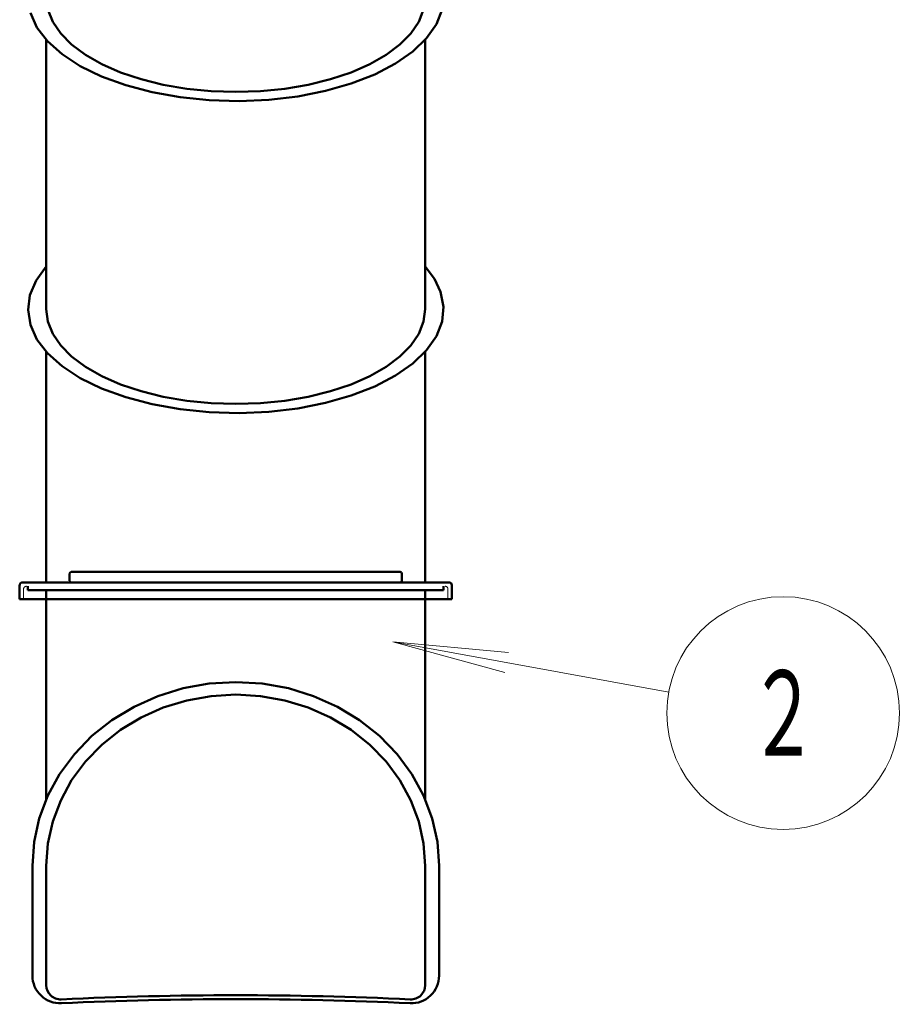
# Model space of a CAD drawing. Units: millimetres on the paper. Extents: x -385 to 0, y -594 to 267.
# Drawn here: x -233.79 to -211.21, y 110.26 to 135.62 of the extents above; entities that cross this region are included whole.
import ezdxf
from ezdxf.enums import TextEntityAlignment as Align

# ---------------------------------------------------------------- set-up
doc = ezdxf.new("R2010")
doc.units = ezdxf.units.MM
doc.linetypes.add('USER1', pattern=[4.5, 2.5, -2])
doc.layers.add('LY_1', color=140, linetype='Continuous', lineweight=50)
doc.styles.add('ＭＳ ゴシック', font='')
doc.styles.get('ＭＳ ゴシック').set_extended_font_data('MS Gothic')

msp = doc.modelspace()

# ---------------------------------------------------------------- linework, layer by layer
at = {"layer": 'LY_1'}
for p, q in [((-233.108, 128.154), (-233.108, 135.097)), ((-223.337, 128.154), (-223.337, 135.097)), ((-233.108, 121.112), (-233.108, 127.056)), ((-223.337, 121.112), (-223.337, 127.056)), ((-232.508, 121.34), (-232.508, 121.154)), ((-223.98, 121.383), (-232.465, 121.383)), ((-223.937, 121.154), (-223.937, 121.34)), ((-233.794, 121.04), (-233.794, 120.683)), ((-233.722, 121.112), (-233.18, 121.112)), ((-222.865, 121.112), (-233.58, 121.112)), ((-233.58, 120.912), (-233.58, 121.012)), ((-223.265, 121.112), (-233.18, 121.112)), ((-232.465, 121.112), (-223.98, 121.112)), ((-222.722, 121.112), (-223.265, 121.112)), ((-222.865, 120.912), (-222.865, 121.012)), ((-222.651, 121.04), (-222.651, 120.683)), ((-222.651, 120.683), (-233.794, 120.683)), ((-222.865, 120.912), (-233.58, 120.912)), ((-233.108, 115.523), (-233.108, 120.912)), ((-223.337, 115.523), (-223.337, 120.912)), ((-233.465, 113.803), (-233.465, 110.977)), ((-233.108, 113.803), (-233.108, 110.732)), ((-223.337, 113.803), (-223.337, 110.732)), ((-222.98, 113.803), (-222.98, 110.977))]:
    msp.add_line(p, q, dxfattribs=at)
at = {"layer": 'LY_1', "color": 7, "linetype": 'USER1', "lineweight": 13}
for p, q in [((-233.694, 120.94), (-233.694, 120.683)), ((-222.751, 120.94), (-222.751, 120.683))]:
    msp.add_line(p, q, dxfattribs=at)
at = {"layer": 'LY_1', "color": 7, "lineweight": 13}
for p, q in [((-224.175, 119.583), (-221.188, 119.303)), ((-224.175, 119.583), (-221.282, 118.789)), ((-217.059, 118.283), (-224.175, 119.583))]:
    msp.add_line(p, q, dxfattribs=at)
at = {"layer": 'LY_1'}
for points in [[(-233.518, 135.792), (-233.348, 135.418), (-233.073, 135.059), (-232.698, 134.724), (-232.231, 134.419), (-231.681, 134.151), (-231.06, 133.924), (-230.381, 133.745), (-229.658, 133.615), (-228.905, 133.539), (-228.138, 133.518), (-227.373, 133.551), (-226.625, 133.639), (-225.91, 133.78), (-225.243, 133.97), (-224.637, 134.206), (-224.104, 134.483), (-223.657, 134.795), (-223.303, 135.136), (-223.05, 135.499), (-222.904, 135.876)], [(-233.066, 135.877), (-232.942, 135.564), (-232.736, 135.261), (-232.454, 134.975), (-232.099, 134.709), (-231.677, 134.469), (-231.197, 134.258), (-230.665, 134.081), (-230.092, 133.939), (-229.487, 133.836), (-228.86, 133.774), (-228.222, 133.753), (-227.585, 133.774), (-226.958, 133.836), (-226.353, 133.939), (-225.78, 134.081), (-225.248, 134.258), (-224.768, 134.469), (-224.346, 134.709), (-223.991, 134.975), (-223.709, 135.261), (-223.503, 135.564), (-223.379, 135.877)], [(-233.108, 129.253), (-233.372, 128.892), (-233.53, 128.517), (-233.579, 128.133), (-233.518, 127.75), (-233.348, 127.376), (-233.073, 127.017), (-232.698, 126.682), (-232.231, 126.377), (-231.681, 126.109), (-231.06, 125.883), (-230.381, 125.703), (-229.658, 125.574), (-228.905, 125.498), (-228.138, 125.476), (-227.373, 125.51), (-226.625, 125.598), (-225.91, 125.738), (-225.243, 125.928), (-224.637, 126.164), (-224.104, 126.441), (-223.657, 126.753), (-223.303, 127.094), (-223.05, 127.457), (-222.904, 127.834), (-222.867, 128.218), (-222.94, 128.6), (-223.097, 128.933), (-223.337, 129.253)], [(-233.108, 128.154), (-233.066, 127.836), (-232.942, 127.522), (-232.736, 127.22), (-232.454, 126.933), (-232.099, 126.667), (-231.677, 126.427), (-231.197, 126.216), (-230.665, 126.039), (-230.092, 125.898), (-229.487, 125.795), (-228.86, 125.732), (-228.222, 125.712), (-227.585, 125.732), (-226.958, 125.795), (-226.353, 125.898), (-225.78, 126.039), (-225.248, 126.216), (-224.768, 126.427), (-224.346, 126.667), (-223.991, 126.933), (-223.709, 127.22), (-223.503, 127.522), (-223.379, 127.836), (-223.337, 128.154)], [(-222.98, 113.803), (-223.024, 114.422), (-223.158, 115.03), (-223.379, 115.617), (-223.682, 116.173), (-224.063, 116.689), (-224.515, 117.155), (-225.031, 117.564), (-225.601, 117.908), (-226.216, 118.183), (-226.866, 118.382), (-227.538, 118.503), (-228.222, 118.543), (-228.907, 118.503), (-229.579, 118.382), (-230.229, 118.183), (-230.844, 117.908), (-231.414, 117.564), (-231.93, 117.155), (-232.382, 116.689), (-232.763, 116.173), (-233.066, 115.617), (-233.287, 115.03), (-233.42, 114.422), (-233.465, 113.803)], [(-223.337, 113.803), (-223.379, 114.38), (-223.503, 114.947), (-223.709, 115.494), (-223.991, 116.012), (-224.346, 116.492), (-224.768, 116.927), (-225.248, 117.308), (-225.78, 117.629), (-226.353, 117.884), (-226.958, 118.07), (-227.585, 118.183), (-228.222, 118.22), (-228.86, 118.183), (-229.487, 118.07), (-230.092, 117.884), (-230.665, 117.629), (-231.197, 117.308), (-231.677, 116.927), (-232.099, 116.492), (-232.454, 116.012), (-232.736, 115.494), (-232.942, 114.947), (-233.066, 114.38), (-233.108, 113.803)]]:
    msp.add_lwpolyline(points, dxfattribs=at)
at = {"layer": 'LY_1', "color": 7, "lineweight": 13}
msp.add_circle((-214.108, 117.744), 3, dxfattribs=at)
at = {"layer": 'LY_1'}
for centre, radius, start, end in [((-232.465, 121.34), 0.0429, 90, 180), ((-223.98, 121.34), 0.0429, 0, 90), ((-233.722, 121.04), 0.0714, 90, 180), ((-232.465, 121.154), 0.0429, 180, 270), ((-223.98, 121.154), 0.0429, 270, 0), ((-222.722, 121.04), 0.0714, 0, 90), ((-232.751, 110.977), 0.714, 180, 272.7349), ((-223.694, 110.977), 0.714, 267.2651, 0), ((-232.739, 110.732), 0.369, 180, 272.7349), ((-223.706, 110.732), 0.369, 267.2651, 0), ((-228.222, 16.177), 94.294, 87.26508, 92.73492), ((-228.222, 16.177), 94.194, 87.26508, 92.73492)]:
    msp.add_arc(centre, radius, start, end, dxfattribs=at)
at = {"layer": 'LY_1', "color": 7, "linetype": 'USER1', "lineweight": 13}
for centre, start, end in [((-233.622, 120.94), 90, 180), ((-222.822, 120.94), 0, 90)]:
    msp.add_arc(centre, 0.0714, start, end, dxfattribs=at)

# ---------------------------------------------------------------- texts
at = {"layer": 'LY_1', "color": 7, "style": 'ＭＳ ゴシック', "width": 0.6}
msp.add_text('２', height=2.199, dxfattribs=at).set_placement((-214.108, 117.744), align=Align.MIDDLE_CENTER)

doc.saveas('drawing.dxf')
